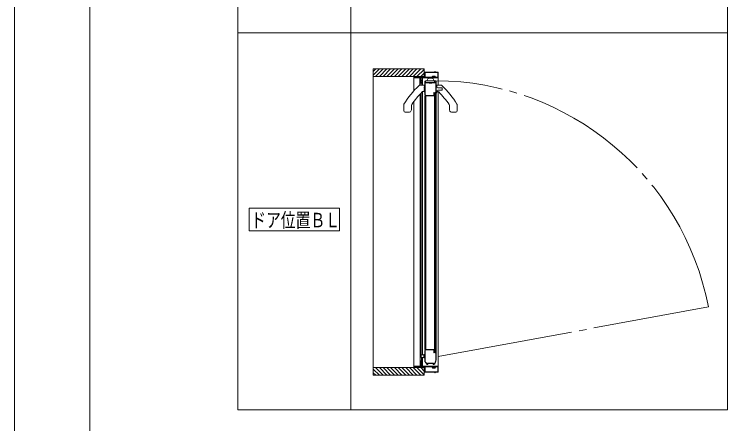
# Model space of a CAD drawing. Units: millimetres on the paper. Extents: x -305 to 305, y -152 to 152.
# Drawn here: x -301 to -204.7, y -84.8 to -30.6 of the extents above; entities that cross this region are included whole.
import ezdxf
from ezdxf.enums import TextEntityAlignment as Align

# ---------------------------------------------------------------- set-up
doc = ezdxf.new("R2010")
doc.units = ezdxf.units.MM
doc.linetypes.add('LONG_CHAIN', pattern=[21, 18, -1, 1, -1])
doc.linetypes.add('LONG_DOUBLE_CHAIN', pattern=[21.8, 18, -1, 0.6, -0.6, 0.6, -1])
for name, color, linetype, lineweight in [('0-1_VIEW0001', 7, 'Continuous', 9), ('0-3_図面枠', 3, 'Continuous', 9), ('0-4_DEFPOINTS', 7, 'Continuous', 9)]:
    doc.layers.add(name, color=color, linetype=linetype, lineweight=lineweight)
doc.styles.add('ＭＳ ゴシック', font='')
doc.styles.get('ＭＳ ゴシック').set_extended_font_data('MS Gothic')

msp = doc.modelspace()

# ---------------------------------------------------------------- linework, layer by layer
at = {"layer": '0-1_VIEW0001'}
for p, q in [((-271.383, 24.48), (-271.383, -83.02)), ((-256.383, 24.48), (-256.383, -83.02)), ((-271.383, -33.02), (-206.383, -33.02)), ((-253.396, -38.632), (-252.58, -37.816)), ((-253.396, -78.415), (-253.396, -37.816)), ((-253.396, -37.816), (-246.646, -37.816)), ((-253.396, -38.137), (-253.075, -37.816)), ((-253.085, -38.816), (-252.085, -37.816)), ((-252.59, -38.816), (-251.591, -37.816)), ((-252.096, -38.816), (-251.096, -37.816)), ((-251.596, -38.816), (-250.596, -37.816)), ((-251.095, -38.816), (-250.096, -37.816)), ((-250.595, -38.816), (-249.596, -37.816)), ((-250.095, -38.816), (-249.096, -37.816)), ((-249.595, -38.816), (-248.596, -37.816)), ((-249.095, -38.816), (-248.096, -37.816)), ((-248.595, -38.816), (-247.596, -37.816)), ((-248.095, -38.816), (-247.096, -37.816)), ((-247.595, -38.816), (-246.646, -37.867)), ((-247.095, -38.816), (-246.646, -38.367)), ((-246.646, -37.816), (-246.646, -38.817)), ((-246.571, -38.902), (-246.571, -38.267)), ((-246.526, -38.902), (-246.526, -38.277)), ((-246.521, -38.217), (-245.226, -38.217)), ((-246.511, -38.262), (-244.831, -38.262)), ((-245.211, -38.202), (-245.211, -38.152)), ((-245.201, -38.142), (-245.181, -38.142)), ((-245.171, -38.152), (-245.171, -38.202)), ((-245.156, -38.217), (-244.821, -38.217)), ((-244.816, -38.277), (-244.816, -38.902)), ((-244.771, -38.267), (-244.771, -38.942)), ((-246.646, -38.816), (-253.396, -38.816)), ((-248.021, -38.817), (-248.021, -38.967)), ((-248.021, -38.952), (-248.021, -38.832)), ((-248.021, -40.726), (-248.021, -38.992)), ((-248.021, -38.992), (-247.156, -38.992)), ((-248.006, -38.817), (-247.986, -38.817)), ((-247.171, -38.967), (-248.006, -38.967)), ((-247.971, -38.832), (-247.971, -38.902)), ((-247.956, -38.917), (-246.586, -38.917)), ((-247.197, -39.946), (-247.197, -38.992)), ((-247.156, -39.667), (-247.156, -38.982)), ((-247.106, -38.982), (-247.106, -39.302)), ((-247.106, -38.992), (-244.771, -38.992)), ((-247.106, -39.377), (-247.106, -39.647)), ((-244.796, -38.967), (-247.091, -38.967)), ((-247.091, -39.317), (-247.006, -39.317)), ((-247.021, -39.362), (-247.091, -39.362)), ((-247.021, -39.317), (-247.021, -38.992)), ((-247.021, -39.662), (-247.021, -39.362)), ((-247.006, -39.422), (-247.006, -39.377)), ((-246.971, -39.437), (-246.991, -39.437)), ((-246.956, -39.367), (-246.956, -39.422)), ((-246.881, -39.942), (-246.881, -38.992)), ((-246.556, -39.467), (-246.556, -41.242)), ((-244.831, -38.917), (-246.511, -38.917)), ((-246.506, -39.602), (-246.506, -39.477)), ((-246.496, -39.457), (-246.496, -39.427)), ((-246.486, -39.442), (-246.486, -39.617)), ((-245.316, -39.392), (-246.436, -39.392)), ((-246.022, -39.042), (-245.589, -39.042)), ((-245.546, -38.767), (-245.546, -38.817)), ((-245.546, -38.767), (-245.196, -38.767)), ((-245.266, -39.617), (-245.266, -39.442)), ((-245.231, -39.417), (-245.231, -39.602)), ((-245.056, -41.352), (-245.056, -39.492)), ((-244.771, -38.992), (-244.771, -39.942)), ((-246.571, -39.942), (-247.148, -39.942)), ((-247.006, -39.717), (-247.106, -39.717)), ((-247.091, -39.662), (-247.021, -39.662)), ((-247.021, -39.942), (-247.021, -39.717)), ((-247.006, -39.647), (-247.006, -39.602)), ((-246.991, -39.587), (-246.971, -39.587)), ((-246.956, -39.602), (-246.956, -39.667)), ((-246.511, -39.677), (-246.511, -41.242)), ((-245.982, -39.662), (-246.496, -39.662)), ((-245.246, -39.617), (-246.491, -39.617)), ((-246.486, -39.617), (-246.436, -39.617)), ((-245.266, -39.617), (-246.436, -39.617)), ((-245.96, -39.677), (-245.971, -39.666)), ((-245.662, -39.682), (-245.95, -39.682)), ((-245.64, -39.666), (-245.651, -39.677)), ((-245.238, -39.662), (-245.63, -39.662)), ((-245.198, -39.632), (-245.221, -39.654)), ((-245.191, -39.562), (-245.191, -39.614)), ((-245.101, -40.897), (-245.101, -39.562)), ((-245.041, -39.942), (-244.463, -39.942)), ((-247.194, -77.242), (-247.194, -41.152)), ((-247.021, -75.719), (-247.021, -40.967)), ((-246.881, -75.717), (-246.881, -40.827)), ((-246.571, -40.792), (-246.767, -40.792)), ((-246.556, -40.822), (-246.556, -40.734)), ((-245.071, -41.367), (-246.556, -41.367)), ((-246.556, -75.017), (-246.556, -41.367)), ((-246.431, -41.322), (-245.376, -41.322)), ((-246.431, -41.367), (-245.304, -41.367)), ((-246.406, -41.367), (-246.406, -75.017)), ((-245.366, -41.312), (-245.366, -40.937)), ((-245.351, -40.922), (-245.336, -40.922)), ((-245.321, -40.937), (-245.321, -40.957)), ((-245.321, -41.292), (-245.321, -41.067)), ((-245.306, -40.972), (-245.176, -40.972)), ((-245.291, -41.359), (-245.283, -41.345)), ((-245.281, -41.338), (-245.281, -41.332)), ((-245.271, -41.017), (-245.146, -41.017)), ((-245.271, -75.342), (-245.271, -41.042)), ((-245.271, -41.042), (-245.121, -41.042)), ((-245.121, -75.342), (-245.121, -41.042)), ((-245.121, -41.042), (-245.121, -41.338)), ((-245.119, -41.345), (-245.11, -41.359)), ((-245.097, -41.367), (-245.071, -41.367)), ((-245.071, -75.017), (-245.071, -41.367)), ((-245.041, -40.792), (-244.845, -40.792)), ((-244.771, -40.806), (-244.771, -77.242)), ((-248.021, -77.242), (-248.021, -42.16)), ((-249.356, -42.592), (-249.356, -43.342)), ((-248.326, -42.656), (-248.326, -43.042)), ((-243.286, -42.656), (-243.286, -43.042)), ((-242.256, -42.592), (-242.256, -43.342)), ((-248.581, -43.542), (-249.156, -43.542)), ((-243.03, -43.542), (-242.456, -43.542)), ((-269.883, -59.27), (-269.883, -56.27)), ((-269.883, -56.27), (-257.883, -56.27)), ((-257.883, -59.27), (-257.883, -56.27)), ((-269.883, -59.27), (-257.883, -59.27)), ((-246.556, -75.142), (-246.556, -76.567)), ((-246.511, -76.567), (-246.511, -75.142)), ((-245.304, -75.017), (-246.431, -75.017)), ((-246.431, -75.062), (-245.376, -75.062)), ((-245.366, -75.072), (-245.366, -75.447)), ((-245.321, -75.317), (-245.321, -75.092)), ((-245.283, -75.038), (-245.292, -75.024)), ((-245.281, -75.052), (-245.281, -75.046)), ((-245.121, -75.046), (-245.121, -75.342)), ((-245.11, -75.024), (-245.119, -75.038)), ((-245.071, -75.017), (-245.097, -75.017)), ((-245.056, -76.392), (-245.056, -75.032)), ((-247.056, -75.767), (-247.056, -76.017)), ((-247.017, -76.517), (-247.017, -76.067)), ((-246.731, -75.717), (-247.006, -75.717)), ((-247.006, -76.067), (-246.731, -76.067)), ((-246.877, -77.242), (-246.877, -76.067)), ((-246.731, -75.717), (-246.681, -75.717)), ((-246.731, -76.067), (-246.681, -76.067)), ((-246.681, -75.717), (-246.681, -76.067)), ((-246.631, -75.667), (-246.556, -75.667)), ((-246.631, -76.117), (-246.556, -76.117)), ((-245.351, -75.462), (-245.336, -75.462)), ((-245.321, -75.447), (-245.321, -75.427)), ((-245.306, -75.412), (-245.176, -75.412)), ((-245.146, -75.367), (-245.271, -75.367)), ((-245.101, -75.487), (-245.101, -76.392)), ((-247.156, -76.567), (-247.156, -77.252)), ((-247.006, -76.517), (-247.106, -76.517)), ((-247.106, -76.857), (-247.106, -76.587)), ((-247.106, -77.252), (-247.106, -76.932)), ((-247.091, -76.572), (-247.021, -76.572)), ((-247.021, -76.872), (-247.091, -76.872)), ((-247.091, -76.917), (-247.006, -76.917)), ((-247.017, -76.872), (-247.017, -76.572)), ((-247.017, -77.242), (-247.017, -76.917)), ((-247.006, -76.587), (-247.006, -76.632)), ((-247.006, -76.812), (-247.006, -76.857)), ((-246.991, -76.647), (-246.971, -76.647)), ((-246.971, -76.797), (-246.991, -76.797)), ((-246.956, -76.632), (-246.956, -76.567)), ((-246.956, -76.867), (-246.956, -76.812)), ((-246.526, -76.657), (-246.301, -76.957)), ((-246.265, -76.93), (-246.49, -76.63)), ((-246.221, -76.897), (-246.221, -76.938)), ((-246.181, -77.017), (-246.171, -77.017)), ((-246.157, -76.964), (-246.179, -76.906)), ((-245.456, -76.832), (-246.156, -76.832)), ((-246.156, -76.872), (-245.456, -76.872)), ((-246.156, -77.002), (-246.156, -76.97)), ((-245.456, -76.97), (-245.456, -77.002)), ((-245.433, -76.906), (-245.455, -76.964)), ((-245.441, -77.017), (-245.407, -77.017)), ((-245.391, -76.932), (-245.391, -76.897)), ((-246.646, -77.417), (-253.396, -77.417)), ((-253.396, -77.601), (-252.58, -78.416)), ((-253.085, -77.416), (-252.085, -78.416)), ((-252.59, -77.416), (-251.591, -78.416)), ((-252.096, -77.416), (-251.096, -78.416)), ((-251.596, -77.416), (-250.596, -78.416)), ((-251.095, -77.416), (-250.096, -78.416)), ((-250.595, -77.416), (-249.596, -78.416)), ((-250.095, -77.416), (-249.096, -78.416)), ((-249.595, -77.416), (-248.596, -78.416)), ((-249.095, -77.416), (-248.096, -78.416)), ((-248.595, -77.416), (-247.596, -78.416)), ((-248.095, -77.416), (-247.096, -78.416)), ((-248.021, -77.242), (-244.771, -77.242)), ((-248.021, -77.282), (-248.021, -77.402)), ((-247.171, -77.267), (-248.006, -77.267)), ((-248.006, -77.417), (-247.986, -77.417)), ((-247.971, -77.402), (-247.971, -77.332)), ((-247.956, -77.317), (-246.586, -77.317)), ((-247.595, -77.417), (-246.646, -78.366)), ((-247.095, -77.417), (-246.646, -77.866)), ((-244.796, -77.267), (-247.091, -77.267)), ((-246.646, -77.417), (-246.646, -78.416)), ((-246.571, -77.332), (-246.571, -77.967)), ((-246.526, -77.332), (-246.526, -77.957)), ((-246.521, -78.017), (-245.226, -78.017)), ((-244.831, -77.317), (-246.511, -77.317)), ((-246.511, -77.972), (-244.831, -77.972)), ((-245.196, -77.467), (-245.546, -77.467)), ((-245.211, -78.032), (-245.211, -78.082)), ((-245.196, -77.467), (-245.196, -77.417)), ((-245.171, -78.082), (-245.171, -78.032)), ((-245.156, -78.017), (-244.821, -78.017)), ((-244.816, -77.957), (-244.816, -77.332)), ((-244.771, -77.967), (-244.771, -77.292)), ((-253.396, -78.096), (-253.075, -78.416)), ((-253.396, -78.416), (-246.646, -78.416)), ((-245.201, -78.092), (-245.181, -78.092)), ((-271.383, -83.02), (-206.383, -83.02))]:
    msp.add_line(p, q, dxfattribs=at)
at = {"layer": '0-1_VIEW0001', "color": 2, "linetype": 'LONG_DOUBLE_CHAIN'}
for p, q in [((-246.618, -40.406), (-246.635, -40.406)), ((-246.618, -40.537), (-246.635, -40.537))]:
    msp.add_line(p, q, dxfattribs=at)
at = {"layer": '0-1_VIEW0001', "color": 2}
for p, q in [((-246.588, -40.047), (-246.576, -40.047)), ((-246.576, -40.047), (-246.576, -40.397)), ((-246.576, -40.097), (-246.556, -40.097)), ((-245.056, -39.972), (-245.021, -39.974)), ((-244.975, -40.016), (-244.947, -40.202)), ((-244.293, -40.336), (-244.829, -40.308)), ((-246.576, -40.897), (-246.588, -40.897)), ((-246.576, -40.547), (-246.576, -40.897)), ((-246.556, -40.847), (-246.576, -40.847)), ((-245.021, -40.97), (-245.056, -40.972)), ((-244.947, -40.741), (-244.975, -40.927)), ((-244.829, -40.635), (-244.293, -40.607))]:
    msp.add_line(p, q, dxfattribs=at)
at = {"layer": '0-1_VIEW0001', "linetype": 'LONG_CHAIN'}
msp.add_line((-244.771, -75.944), (-208.916, -69.369), dxfattribs=at)
at = {"layer": '0-1_VIEW0001'}
for points in [[(-271.383, 24.48), (-206.383, 24.48), (-206.383, -83.02)], [(-246.571, -38.267), (-246.556, -38.231), (-246.521, -38.217)], [(-246.526, -38.277), (-246.521, -38.266), (-246.511, -38.262)], [(-245.226, -38.217), (-245.215, -38.212), (-245.211, -38.202)], [(-245.211, -38.152), (-245.208, -38.145), (-245.201, -38.142)], [(-245.181, -38.142), (-245.174, -38.145), (-245.171, -38.152)], [(-245.171, -38.202), (-245.166, -38.212), (-245.156, -38.217)], [(-244.831, -38.262), (-244.82, -38.266), (-244.816, -38.277)], [(-244.821, -38.217), (-244.785, -38.231), (-244.771, -38.267)], [(-248.021, -38.832), (-248.016, -38.821), (-248.006, -38.817)], [(-248.006, -38.967), (-248.016, -38.962), (-248.021, -38.952)], [(-247.986, -38.817), (-247.975, -38.821), (-247.971, -38.832)], [(-247.971, -38.902), (-247.966, -38.912), (-247.956, -38.917)], [(-247.156, -38.982), (-247.16, -38.971), (-247.171, -38.967)], [(-247.091, -38.967), (-247.101, -38.971), (-247.106, -38.982)], [(-247.106, -39.302), (-247.101, -39.312), (-247.091, -39.317)], [(-247.091, -39.362), (-247.101, -39.366), (-247.106, -39.377)], [(-247.006, -39.377), (-247.01, -39.366), (-247.021, -39.362)], [(-247.006, -39.317), (-246.97, -39.331), (-246.956, -39.367)], [(-246.991, -39.437), (-247.001, -39.432), (-247.006, -39.422)], [(-246.956, -39.422), (-246.96, -39.432), (-246.971, -39.437)], [(-246.586, -38.917), (-246.575, -38.912), (-246.571, -38.902)], [(-246.496, -39.427), (-246.499, -39.42), (-246.506, -39.417), (-246.541, -39.431), (-246.556, -39.467)], [(-246.511, -38.917), (-246.521, -38.912), (-246.526, -38.902)], [(-246.506, -39.477), (-246.505, -39.472), (-246.502, -39.469), (-246.497, -39.463), (-246.496, -39.457)], [(-245.196, -38.817), (-245.546, -38.817), (-245.605, -38.895)], [(-245.056, -39.492), (-245.092, -39.403), (-245.132, -39.375), (-245.181, -39.367), (-245.216, -39.381), (-245.231, -39.417)], [(-245.196, -38.767), (-245.196, -38.817), (-245.136, -38.895)], [(-244.816, -38.902), (-244.82, -38.912), (-244.831, -38.917)], [(-244.771, -38.942), (-244.778, -38.959), (-244.796, -38.967)], [(-247.106, -39.717), (-247.141, -39.702), (-247.156, -39.667)], [(-247.106, -39.647), (-247.101, -39.657), (-247.091, -39.662)], [(-247.021, -39.662), (-247.01, -39.657), (-247.006, -39.647)], [(-247.006, -39.602), (-247.001, -39.591), (-246.991, -39.587)], [(-246.956, -39.667), (-246.97, -39.702), (-247.006, -39.717)], [(-246.971, -39.587), (-246.96, -39.591), (-246.956, -39.602)], [(-246.496, -39.662), (-246.506, -39.666), (-246.511, -39.677)], [(-246.491, -39.617), (-246.501, -39.612), (-246.506, -39.602)], [(-245.971, -39.666), (-245.976, -39.663), (-245.982, -39.662)], [(-245.95, -39.682), (-245.955, -39.681), (-245.96, -39.677)], [(-245.651, -39.677), (-245.656, -39.681), (-245.662, -39.682)], [(-245.63, -39.662), (-245.635, -39.663), (-245.64, -39.666)], [(-245.231, -39.602), (-245.235, -39.612), (-245.246, -39.617)], [(-245.221, -39.654), (-245.229, -39.66), (-245.238, -39.662)], [(-245.191, -39.614), (-245.193, -39.624), (-245.198, -39.632)], [(-245.101, -39.562), (-245.146, -39.517), (-245.191, -39.562)], [(-246.556, -41.242), (-246.519, -41.33), (-246.431, -41.367)], [(-246.511, -41.242), (-246.487, -41.298), (-246.431, -41.322)], [(-245.376, -41.322), (-245.369, -41.319), (-245.366, -41.312)], [(-245.366, -40.937), (-245.361, -40.926), (-245.351, -40.922)], [(-245.336, -40.922), (-245.325, -40.926), (-245.321, -40.937)], [(-245.321, -40.957), (-245.316, -40.967), (-245.306, -40.972)], [(-245.321, -41.067), (-245.306, -41.031), (-245.271, -41.017)], [(-245.281, -41.332), (-245.285, -41.321), (-245.296, -41.317), (-245.313, -41.309), (-245.321, -41.292)], [(-245.304, -41.367), (-245.297, -41.365), (-245.291, -41.359)], [(-245.283, -41.345), (-245.281, -41.342), (-245.281, -41.338)], [(-245.176, -40.972), (-245.123, -40.95), (-245.101, -40.897)], [(-245.146, -41.017), (-245.128, -41.024), (-245.121, -41.042)], [(-245.121, -41.338), (-245.12, -41.342), (-245.119, -41.345)], [(-245.11, -41.359), (-245.105, -41.365), (-245.097, -41.367)], [(-245.071, -41.367), (-245.06, -41.362), (-245.056, -41.352)], [(-246.431, -75.017), (-246.519, -75.053), (-246.556, -75.142)], [(-246.511, -75.142), (-246.488, -75.085), (-246.431, -75.062)], [(-245.376, -75.062), (-245.369, -75.065), (-245.366, -75.072)], [(-245.321, -75.092), (-245.314, -75.074), (-245.296, -75.067), (-245.285, -75.062), (-245.281, -75.052)], [(-245.292, -75.024), (-245.297, -75.019), (-245.304, -75.017)], [(-245.281, -75.046), (-245.282, -75.042), (-245.283, -75.038)], [(-245.119, -75.038), (-245.12, -75.042), (-245.121, -75.046)], [(-245.097, -75.017), (-245.105, -75.019), (-245.11, -75.024)], [(-245.056, -75.032), (-245.06, -75.021), (-245.071, -75.017)], [(-245.366, -75.447), (-245.362, -75.457), (-245.351, -75.462)], [(-245.336, -75.462), (-245.325, -75.457), (-245.321, -75.447)], [(-245.271, -75.367), (-245.306, -75.352), (-245.321, -75.317)], [(-245.321, -75.427), (-245.317, -75.416), (-245.306, -75.412)], [(-245.176, -75.412), (-245.123, -75.434), (-245.101, -75.487)], [(-245.121, -75.342), (-245.128, -75.36), (-245.146, -75.367)], [(-247.106, -76.517), (-247.141, -76.531), (-247.156, -76.567)], [(-247.106, -76.587), (-247.101, -76.576), (-247.091, -76.572)], [(-247.091, -76.872), (-247.101, -76.867), (-247.106, -76.857)], [(-247.106, -76.932), (-247.101, -76.921), (-247.091, -76.917)], [(-247.021, -76.572), (-247.01, -76.576), (-247.006, -76.587)], [(-247.006, -76.857), (-247.01, -76.867), (-247.021, -76.872)], [(-246.956, -76.567), (-246.97, -76.531), (-247.006, -76.517)], [(-247.006, -76.632), (-247.001, -76.642), (-246.991, -76.647)], [(-246.991, -76.797), (-247.001, -76.801), (-247.006, -76.812)], [(-247.006, -76.917), (-246.97, -76.902), (-246.956, -76.867)], [(-246.971, -76.647), (-246.96, -76.642), (-246.956, -76.632)], [(-246.956, -76.812), (-246.96, -76.801), (-246.971, -76.797)], [(-246.556, -76.567), (-246.548, -76.614), (-246.526, -76.657)], [(-246.49, -76.63), (-246.506, -76.6), (-246.511, -76.567)], [(-246.301, -76.957), (-246.248, -77.001), (-246.181, -77.017)], [(-246.221, -76.938), (-246.229, -76.952), (-246.245, -76.95), (-246.256, -76.941), (-246.265, -76.93)], [(-246.156, -76.832), (-246.202, -76.851), (-246.221, -76.897)], [(-246.179, -76.906), (-246.177, -76.883), (-246.156, -76.872)], [(-246.171, -77.017), (-246.16, -77.012), (-246.156, -77.002)], [(-246.156, -76.97), (-246.156, -76.967), (-246.157, -76.964)], [(-245.391, -76.897), (-245.41, -76.851), (-245.456, -76.832)], [(-245.456, -76.872), (-245.435, -76.883), (-245.433, -76.906)], [(-245.455, -76.964), (-245.456, -76.967), (-245.456, -76.97)], [(-245.456, -77.002), (-245.452, -77.012), (-245.441, -77.017)], [(-245.407, -77.017), (-245.392, -77.015), (-245.378, -77.008), (-245.241, -76.892), (-245.141, -76.74), (-245.08, -76.57), (-245.056, -76.392)], [(-245.101, -76.392), (-245.122, -76.546), (-245.171, -76.698), (-245.22, -76.81), (-245.294, -76.902), (-245.367, -76.943), (-245.382, -76.945), (-245.391, -76.932)], [(-248.006, -77.267), (-248.016, -77.271), (-248.021, -77.282)], [(-248.021, -77.402), (-248.016, -77.412), (-248.006, -77.417)], [(-247.986, -77.417), (-247.975, -77.412), (-247.971, -77.402)], [(-247.971, -77.332), (-247.966, -77.321), (-247.956, -77.317)], [(-247.156, -77.252), (-247.16, -77.262), (-247.171, -77.267)], [(-247.091, -77.267), (-247.101, -77.262), (-247.106, -77.252)], [(-246.586, -77.317), (-246.575, -77.321), (-246.571, -77.332)], [(-246.571, -77.967), (-246.556, -78.002), (-246.521, -78.017)], [(-246.511, -77.317), (-246.521, -77.321), (-246.526, -77.332)], [(-246.526, -77.957), (-246.521, -77.967), (-246.511, -77.972)], [(-245.546, -77.467), (-245.546, -77.417), (-245.605, -77.338)], [(-245.546, -77.417), (-245.196, -77.417), (-245.136, -77.338)], [(-245.226, -78.017), (-245.215, -78.021), (-245.211, -78.032)], [(-245.171, -78.032), (-245.166, -78.021), (-245.156, -78.017)], [(-244.816, -77.332), (-244.82, -77.321), (-244.831, -77.317)], [(-244.831, -77.972), (-244.82, -77.967), (-244.816, -77.957)], [(-244.821, -78.017), (-244.785, -78.002), (-244.771, -77.967)], [(-244.771, -77.292), (-244.778, -77.274), (-244.796, -77.267)], [(-245.211, -78.082), (-245.208, -78.089), (-245.201, -78.092)], [(-245.181, -78.092), (-245.174, -78.089), (-245.171, -78.082)]]:
    msp.add_lwpolyline(points, dxfattribs=at)
for centre, radius, start, end in [((-245.551, -38.269), 0.0077, 90, 207.28096), ((-246.436, -39.442), 0.05, 90, 180), ((-245.806, -39.417), 0.45, 128.21321, 176.81526), ((-246.022, -39.142), 0.1, 90, 128.21321), ((-245.593, -38.904), 0.015, 142.83915, 250.52878), ((-245.589, -39.142), 0.1, 51.78679, 90), ((-245.806, -39.417), 0.45, 3.18474, 51.78679), ((-245.316, -39.442), 0.05, 0, 90), ((-245.148, -38.904), 0.015, 289.47122, 37.16085), ((-238.227, -49.351), 13.05, 134.40318, 148.24605), ((-247.148, -40.242), 0.3, 90, 134.40318), ((-246.571, -39.957), 0.015, 0, 90), ((-245.041, -39.957), 0.015, 90, 180), ((-244.463, -40.242), 0.3, 45.59682, 90), ((-253.385, -49.351), 13.05, 31.75395, 45.59682), ((-238.227, -49.351), 12.15, 135.61305, 145.92995), ((-246.767, -40.992), 0.2, 90, 135.61305), ((-246.571, -40.777), 0.015, 270, 0), ((-245.041, -40.777), 0.015, 180, 270), ((-244.845, -40.992), 0.2, 44.38695, 90), ((-253.385, -49.351), 12.15, 34.07005, 44.38695), ((-249.156, -42.592), 0.2, 147.03513, 180), ((-249.156, -43.342), 0.2, 180, 270), ((-249.366, -43.042), 1.04, 339.07517, 0), ((-248.126, -42.656), 0.2, 145.92995, 180), ((-243.486, -42.656), 0.2, 0, 34.07005), ((-242.246, -43.042), 1.04, 180, 200.92483), ((-242.456, -43.342), 0.2, 270, 0), ((-242.456, -42.592), 0.2, 0, 32.96487), ((-248.581, -43.342), 0.2, 270, 339.07517), ((-243.03, -43.342), 0.2, 200.92483, 270), ((-247.006, -75.767), 0.05, 90, 180), ((-247.006, -76.017), 0.05, 180, 270), ((-246.631, -75.717), 0.05, 90, 180), ((-246.631, -76.067), 0.05, 180, 270), ((-245.593, -77.329), 0.015, 109.47122, 217.16085), ((-245.148, -77.329), 0.015, 322.83915, 70.52878)]:
    msp.add_arc(centre, radius, start, end, dxfattribs=at)
at = {"layer": '0-1_VIEW0001', "linetype": 'LONG_CHAIN'}
msp.add_arc((-245.271, -76.392), 37.027, 10.93399, 89.70079, dxfattribs=at)
at = {"layer": '0-1_VIEW0001', "color": 2}
for centre, radius, start, end in [((-244.036, -40.472), 2.6, 170.87393, 178.55914), ((-246.62, -40.407), 0.015, 178.55914, 270), ((-243.53, -40.472), 3.088, 178.7869, 181.2131), ((-246.588, -40.062), 0.015, 90, 170.87393), ((-246.576, -40.407), 0.01, 0, 90), ((-245.024, -40.023), 0.05, 8.59735, 87), ((-244.823, -40.184), 0.125, 188.56086, 266.99999), ((-244.296, -40.386), 0.05, 7.08944, 87.00002), ((-244.991, -40.472), 0.75, 359.9996, 7.00692), ((-246.62, -40.537), 0.015, 90, 181.44086), ((-244.036, -40.472), 2.6, 181.44086, 189.12607), ((-246.588, -40.882), 0.015, 189.12607, 270), ((-246.576, -40.537), 0.01, 270, 0), ((-245.024, -40.92), 0.05, 273, 351.40265), ((-244.823, -40.76), 0.125, 93.00001, 171.44823), ((-244.296, -40.557), 0.05, 272.99998, 352.90954), ((-244.991, -40.472), 0.75, 352.99331, 359.9996)]:
    msp.add_arc(centre, radius, start, end, dxfattribs=at)
at = {"layer": '0-3_図面枠'}
msp.add_lwpolyline([(-291.017, -138.498), (108.983, -138.498), (108.983, 138.502), (-291.017, 138.502)], close=True, dxfattribs=at)
at = {"layer": '0-4_DEFPOINTS'}
msp.add_line((-301.017, -148.498), (-301.017, 148.502), dxfattribs=at)

# ---------------------------------------------------------------- texts
at = {"layer": '0-1_VIEW0001', "style": 'ＭＳ ゴシック', "width": 0.75}
msp.add_text('ドア位置ＢＬ', height=1.921, dxfattribs=at).set_placement((-269.598, -59.39), align=Align.BOTTOM_LEFT)

doc.saveas('drawing.dxf')
